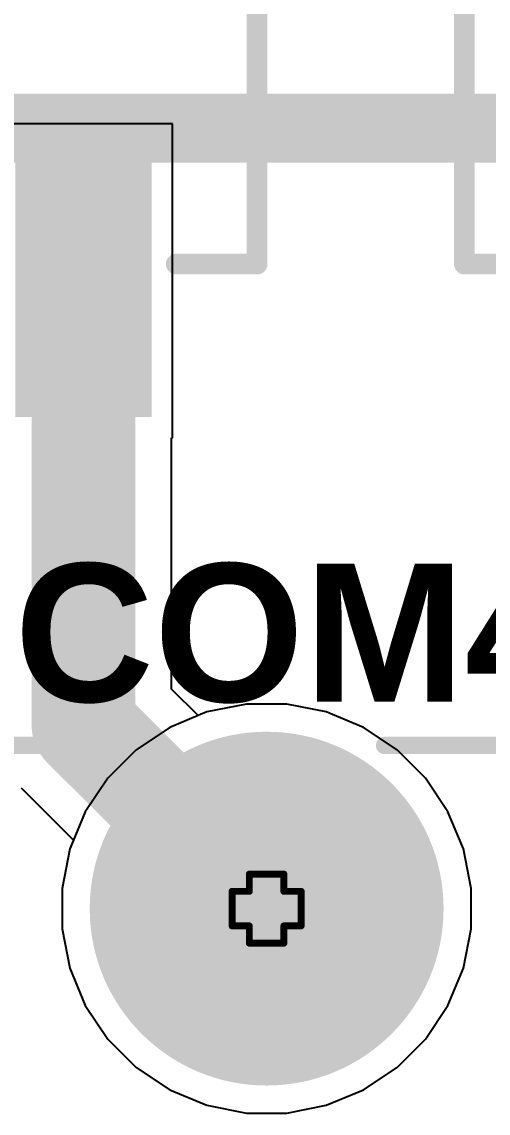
# Model space of a CAD drawing. Header units: inches. Extents: x 0 to 208, y 0 to 213.
# Drawn here: x 1.1276 to 1.2626, y 0.2578 to 0.5737 of the extents above; entities that cross this region are included whole.
import ezdxf

# ---------------------------------------------------------------- set-up
doc = ezdxf.new("R2010")
doc.units = ezdxf.units.IN
doc.header["$MEASUREMENT"] = 0
for name, color, linetype in [('Bottom Layer', 5, 'Continuous'), ('Bottom Solder', 6, 'Continuous'), ('Drill Drawing', 1, 'Continuous'), ('L2_GND1', 16, 'Continuous'), ('L3_SIG1', 76, 'Continuous'), ('L4_PWR', 90, 'Continuous'), ('L5_GND2', 156, 'Continuous'), ('L6_SIG2', 130, 'Continuous'), ('L7_GND3', 216, 'Continuous'), ('Multi-Layer', 9, 'Continuous'), ('Pad Holes', 156, 'Continuous'), ('Top Layer', 1, 'Continuous'), ('Top Overlay', 2, 'Continuous'), ('Top Paste', 8, 'Continuous'), ('Top Solder', 216, 'Continuous')]:
    doc.layers.add(name, color=color, linetype=linetype)
doc.styles.add('Arial_Bold', font='', dxfattribs={"height": 0.2})
doc.styles.get('Arial_Bold').set_extended_font_data('Arial', bold=True)

# ---------------------------------------------------------------- blocks, each defined once
blk = doc.blocks.new('G6K_2F_Y_TR_DC5_515')
at = {"layer": 'Top Layer'}
blk.add_hatch(color=1, dxfattribs=at).paths.add_polyline_path([(-0.17323, -0.13386), (-0.10236, -0.13386), (-0.10236, -0.16535), (-0.17323, -0.16535)])
at = {"layer": 'Top Paste'}
blk.add_hatch(color=8, dxfattribs=at).paths.add_polyline_path([(-0.17323, -0.13386), (-0.10236, -0.13386), (-0.10236, -0.16535), (-0.17323, -0.16535)])
at = {"layer": 'Top Solder'}
blk.add_hatch(color=216, dxfattribs=at).paths.add_polyline_path([(-0.17723, -0.12986), (-0.09836, -0.12986), (-0.09836, -0.16935), (-0.17723, -0.16935)])
at = {"layer": 'Top Overlay'}
for points in [[(-0.13295, -0.17645, 0.006, 0.006, 0), (-0.13295, -0.19985, 0.006, 0.006, 0)], [(-0.13295, -0.19985, 0.006, 0.006, 0), (0.13295, -0.19985, 0.006, 0.006, 0)]]:
    blk.add_lwpolyline(points, format="xyseb", dxfattribs=at)
for points in [[(-0.13445, -0.17645, 0.003, 0.003, 1), (-0.13145, -0.17645, 0.003, 0.003, 1)], [(-0.13445, -0.19985, 0.003, 0.003, 1), (-0.13145, -0.19985, 0.003, 0.003, 1)], [(-0.13445, -0.19985, 0.003, 0.003, 1), (-0.13145, -0.19985, 0.003, 0.003, 1)]]:
    blk.add_lwpolyline(points, format="xyseb", close=True, dxfattribs=at)
blk = doc.blocks.new('G6K_2F_Y_TR_DC5_516')
at = {"layer": 'Top Overlay'}
for points in [[(-0.13295, 0.19985, 0.006, 0.006, 0), (0.13295, 0.19985, 0.006, 0.006, 0)], [(-0.13295, 0.19985, 0.006, 0.006, 0), (-0.13295, 0.17645, 0.006, 0.006, 0)]]:
    blk.add_lwpolyline(points, format="xyseb", dxfattribs=at)
blk.add_lwpolyline([(-0.13445, 0.19985, 0.003, 0.003, 1), (-0.13145, 0.19985, 0.003, 0.003, 1)], format="xyseb", close=True, dxfattribs=at)
blk.add_lwpolyline([(-0.13445, 0.19985, 0.003, 0.003, 1), (-0.13145, 0.19985, 0.003, 0.003, 1)], format="xyseb", close=True, dxfattribs=at)
blk = doc.blocks.new('DB2ERC_3_5_3P_GN_524')
at = {"layer": 'Bottom Layer'}
h = blk.add_hatch(color=5, dxfattribs=at)
edge = h.paths.add_edge_path()
edge.add_arc((0.1378, 0), 0.04921, 0, 360)
at = {"layer": 'Bottom Solder'}
h = blk.add_hatch(color=6, dxfattribs=at)
edge = h.paths.add_edge_path()
edge.add_arc((0.1378, 0), 0.05121, 0, 360)
at = {"layer": 'L2_GND1'}
h = blk.add_hatch(color=16, dxfattribs=at)
edge = h.paths.add_edge_path()
edge.add_arc((0.1378, 0), 0.04921, 0, 360)
at = {"layer": 'L3_SIG1'}
h = blk.add_hatch(color=76, dxfattribs=at)
edge = h.paths.add_edge_path()
edge.add_arc((0.1378, 0), 0.04921, 0, 360)
at = {"layer": 'L4_PWR'}
h = blk.add_hatch(color=90, dxfattribs=at)
edge = h.paths.add_edge_path()
edge.add_arc((0.1378, 0), 0.04921, 0, 360)
at = {"layer": 'L5_GND2'}
h = blk.add_hatch(color=156, dxfattribs=at)
edge = h.paths.add_edge_path()
edge.add_arc((0.1378, 0), 0.04921, 0, 360)
at = {"layer": 'L6_SIG2'}
h = blk.add_hatch(color=130, dxfattribs=at)
edge = h.paths.add_edge_path()
edge.add_arc((0.1378, 0), 0.04921, 0, 360)
at = {"layer": 'L7_GND3'}
h = blk.add_hatch(color=216, dxfattribs=at)
edge = h.paths.add_edge_path()
edge.add_arc((0.1378, 0), 0.04921, 0, 360)
at = {"layer": 'Multi-Layer'}
h = blk.add_hatch(color=9, dxfattribs=at)
edge = h.paths.add_edge_path()
edge.add_arc((0.1378, 0), 0.04921, 0, 360)
at = {"layer": 'Pad Holes'}
h = blk.add_hatch(color=7, dxfattribs=at)
edge = h.paths.add_edge_path()
edge.add_arc((0.1378, 0), 0.0315, 0, 360)
at = {"layer": 'Top Layer'}
h = blk.add_hatch(color=1, dxfattribs=at)
edge = h.paths.add_edge_path()
edge.add_arc((0.1378, 0), 0.04921, 0, 360)
at = {"layer": 'Top Solder'}
h = blk.add_hatch(color=216, dxfattribs=at)
edge = h.paths.add_edge_path()
edge.add_arc((0.1378, 0), 0.05121, 0, 360)
at = {"layer": 'Top Overlay'}
for points in [[(0.03411, 0.04724, 0.005, 0.005, 0), (0.10369, 0.04724, 0.005, 0.005, 0)], [(0.17191, 0.04724, 0.005, 0.005, 0), (0.22441, 0.04724, 0.005, 0.005, 0)]]:
    blk.add_lwpolyline(points, format="xyseb", dxfattribs=at)
for points in [[(0.10244, 0.04724, 0.0025, 0.0025, 1), (0.10494, 0.04724, 0.0025, 0.0025, 1)], [(0.17066, 0.04724, 0.0025, 0.0025, 1), (0.17316, 0.04724, 0.0025, 0.0025, 1)]]:
    blk.add_lwpolyline(points, format="xyseb", close=True, dxfattribs=at)

msp = doc.modelspace()

# ---------------------------------------------------------------- linework, layer by layer
at = {"layer": 'Bottom Layer'}
for p, q in [((1.19266, 0.37621), (1.18122, 0.37394)), ((1.20433, 0.37621), (1.19266, 0.37621)), ((1.21577, 0.37394), (1.20433, 0.37621)), ((1.18122, 0.37394), (1.17045, 0.36947)), ((1.22654, 0.36947), (1.21577, 0.37394)), ((1.17045, 0.36947), (1.16075, 0.36299)), ((1.23624, 0.36299), (1.22654, 0.36947)), ((1.16075, 0.36299), (1.1525, 0.35475)), ((1.24449, 0.35475), (1.23624, 0.36299)), ((1.1525, 0.35475), (1.14602, 0.34505)), ((1.25097, 0.34505), (1.24449, 0.35475)), ((1.14602, 0.34505), (1.14156, 0.33427)), ((1.25543, 0.33427), (1.25097, 0.34505)), ((1.14156, 0.33427), (1.13928, 0.32283)), ((1.25771, 0.32283), (1.25543, 0.33427)), ((1.13928, 0.32283), (1.13928, 0.31117)), ((1.25771, 0.31117), (1.25771, 0.32283)), ((1.13928, 0.31117), (1.14156, 0.29973)), ((1.25543, 0.29973), (1.25771, 0.31117)), ((1.14156, 0.29973), (1.14602, 0.28895)), ((1.25097, 0.28895), (1.25543, 0.29973)), ((1.14602, 0.28895), (1.1525, 0.27925)), ((1.24449, 0.27925), (1.25097, 0.28895)), ((1.1525, 0.27925), (1.16075, 0.27101)), ((1.23624, 0.27101), (1.24449, 0.27925)), ((1.16075, 0.27101), (1.17045, 0.26453)), ((1.22654, 0.26453), (1.23624, 0.27101)), ((1.17045, 0.26453), (1.18122, 0.26006)), ((1.21577, 0.26006), (1.22654, 0.26453)), ((1.18122, 0.26006), (1.19266, 0.25779)), ((1.20433, 0.25779), (1.21577, 0.26006)), ((1.19266, 0.25779), (1.20433, 0.25779))]:
    msp.add_line(p, q, dxfattribs=at)
at = {"layer": 'Drill Drawing'}
for points in [[(1.19349, 0.322, 0.002, 0.002, 0), (1.19349, 0.327, 0.002, 0.002, 0)], [(1.19349, 0.327, 0.002, 0.002, 0), (1.20349, 0.327, 0.002, 0.002, 0)], [(1.20349, 0.322, 0.002, 0.002, 0), (1.20349, 0.327, 0.002, 0.002, 0)], [(1.18849, 0.312, 0.002, 0.002, 0), (1.18849, 0.322, 0.002, 0.002, 0)], [(1.18849, 0.322, 0.002, 0.002, 0), (1.19349, 0.322, 0.002, 0.002, 0)], [(1.20349, 0.322, 0.002, 0.002, 0), (1.20849, 0.322, 0.002, 0.002, 0)], [(1.20849, 0.312, 0.002, 0.002, 0), (1.20849, 0.322, 0.002, 0.002, 0)], [(1.18849, 0.312, 0.002, 0.002, 0), (1.19349, 0.312, 0.002, 0.002, 0)], [(1.19349, 0.307, 0.002, 0.002, 0), (1.19349, 0.312, 0.002, 0.002, 0)], [(1.20349, 0.312, 0.002, 0.002, 0), (1.20849, 0.312, 0.002, 0.002, 0)], [(1.20349, 0.307, 0.002, 0.002, 0), (1.20349, 0.312, 0.002, 0.002, 0)], [(1.19349, 0.307, 0.002, 0.002, 0), (1.20349, 0.307, 0.002, 0.002, 0)]]:
    msp.add_lwpolyline(points, format="xyseb", dxfattribs=at)
for points in [[(1.19299, 0.327, 0.001, 0.001, 1), (1.19399, 0.327, 0.001, 0.001, 1)], [(1.19299, 0.327, 0.001, 0.001, 1), (1.19399, 0.327, 0.001, 0.001, 1)], [(1.20299, 0.327, 0.001, 0.001, 1), (1.20399, 0.327, 0.001, 0.001, 1)], [(1.20299, 0.327, 0.001, 0.001, 1), (1.20399, 0.327, 0.001, 0.001, 1)], [(1.18799, 0.322, 0.001, 0.001, 1), (1.18899, 0.322, 0.001, 0.001, 1)], [(1.18799, 0.322, 0.001, 0.001, 1), (1.18899, 0.322, 0.001, 0.001, 1)], [(1.19299, 0.322, 0.001, 0.001, 1), (1.19399, 0.322, 0.001, 0.001, 1)], [(1.19299, 0.322, 0.001, 0.001, 1), (1.19399, 0.322, 0.001, 0.001, 1)], [(1.20299, 0.322, 0.001, 0.001, 1), (1.20399, 0.322, 0.001, 0.001, 1)], [(1.20299, 0.322, 0.001, 0.001, 1), (1.20399, 0.322, 0.001, 0.001, 1)], [(1.20799, 0.322, 0.001, 0.001, 1), (1.20899, 0.322, 0.001, 0.001, 1)], [(1.20799, 0.322, 0.001, 0.001, 1), (1.20899, 0.322, 0.001, 0.001, 1)], [(1.18799, 0.312, 0.001, 0.001, 1), (1.18899, 0.312, 0.001, 0.001, 1)], [(1.18799, 0.312, 0.001, 0.001, 1), (1.18899, 0.312, 0.001, 0.001, 1)], [(1.19299, 0.312, 0.001, 0.001, 1), (1.19399, 0.312, 0.001, 0.001, 1)], [(1.19299, 0.312, 0.001, 0.001, 1), (1.19399, 0.312, 0.001, 0.001, 1)], [(1.20299, 0.312, 0.001, 0.001, 1), (1.20399, 0.312, 0.001, 0.001, 1)], [(1.20299, 0.312, 0.001, 0.001, 1), (1.20399, 0.312, 0.001, 0.001, 1)], [(1.20799, 0.312, 0.001, 0.001, 1), (1.20899, 0.312, 0.001, 0.001, 1)], [(1.20799, 0.312, 0.001, 0.001, 1), (1.20899, 0.312, 0.001, 0.001, 1)], [(1.19299, 0.307, 0.001, 0.001, 1), (1.19399, 0.307, 0.001, 0.001, 1)], [(1.19299, 0.307, 0.001, 0.001, 1), (1.19399, 0.307, 0.001, 0.001, 1)], [(1.20299, 0.307, 0.001, 0.001, 1), (1.20399, 0.307, 0.001, 0.001, 1)], [(1.20299, 0.307, 0.001, 0.001, 1), (1.20399, 0.307, 0.001, 0.001, 1)]]:
    msp.add_lwpolyline(points, format="xyseb", close=True, dxfattribs=at)
at = {"layer": 'L2_GND1'}
for p, q in [((1.19266, 0.37621), (1.18122, 0.37394)), ((1.20433, 0.37621), (1.19266, 0.37621)), ((1.21577, 0.37394), (1.20433, 0.37621)), ((1.18122, 0.37394), (1.17045, 0.36947)), ((1.22654, 0.36947), (1.21577, 0.37394)), ((1.17045, 0.36947), (1.16075, 0.36299)), ((1.23624, 0.36299), (1.22654, 0.36947)), ((1.16075, 0.36299), (1.1525, 0.35475)), ((1.24449, 0.35475), (1.23624, 0.36299)), ((1.1525, 0.35475), (1.14602, 0.34505)), ((1.25097, 0.34505), (1.24449, 0.35475)), ((1.14602, 0.34505), (1.14156, 0.33427)), ((1.25543, 0.33427), (1.25097, 0.34505)), ((1.14156, 0.33427), (1.13928, 0.32283)), ((1.25771, 0.32283), (1.25543, 0.33427)), ((1.13928, 0.32283), (1.13928, 0.31117)), ((1.25771, 0.31117), (1.25771, 0.32283)), ((1.13928, 0.31117), (1.14156, 0.29973)), ((1.25543, 0.29973), (1.25771, 0.31117)), ((1.14156, 0.29973), (1.14602, 0.28895)), ((1.25097, 0.28895), (1.25543, 0.29973)), ((1.14602, 0.28895), (1.1525, 0.27925)), ((1.24449, 0.27925), (1.25097, 0.28895)), ((1.1525, 0.27925), (1.16075, 0.27101)), ((1.23624, 0.27101), (1.24449, 0.27925)), ((1.16075, 0.27101), (1.17045, 0.26453)), ((1.22654, 0.26453), (1.23624, 0.27101)), ((1.17045, 0.26453), (1.18122, 0.26006)), ((1.21577, 0.26006), (1.22654, 0.26453)), ((1.18122, 0.26006), (1.19266, 0.25779)), ((1.20433, 0.25779), (1.21577, 0.26006)), ((1.19266, 0.25779), (1.20433, 0.25779))]:
    msp.add_line(p, q, dxfattribs=at)
at = {"layer": 'L3_SIG1'}
for p, q in [((1.19266, 0.37621), (1.18122, 0.37394)), ((1.20433, 0.37621), (1.19266, 0.37621)), ((1.21577, 0.37394), (1.20433, 0.37621)), ((1.18122, 0.37394), (1.17045, 0.36947)), ((1.22654, 0.36947), (1.21577, 0.37394)), ((1.17045, 0.36947), (1.16075, 0.36299)), ((1.23624, 0.36299), (1.22654, 0.36947)), ((1.16075, 0.36299), (1.1525, 0.35475)), ((1.24449, 0.35475), (1.23624, 0.36299)), ((1.1525, 0.35475), (1.14602, 0.34505)), ((1.25097, 0.34505), (1.24449, 0.35475)), ((1.14602, 0.34505), (1.14156, 0.33427)), ((1.25543, 0.33427), (1.25097, 0.34505)), ((1.14156, 0.33427), (1.13928, 0.32283)), ((1.25771, 0.32283), (1.25543, 0.33427)), ((1.13928, 0.32283), (1.13928, 0.31117)), ((1.25771, 0.31117), (1.25771, 0.32283)), ((1.13928, 0.31117), (1.14156, 0.29973)), ((1.25543, 0.29973), (1.25771, 0.31117)), ((1.14156, 0.29973), (1.14602, 0.28895)), ((1.25097, 0.28895), (1.25543, 0.29973)), ((1.14602, 0.28895), (1.1525, 0.27925)), ((1.24449, 0.27925), (1.25097, 0.28895)), ((1.1525, 0.27925), (1.16075, 0.27101)), ((1.23624, 0.27101), (1.24449, 0.27925)), ((1.16075, 0.27101), (1.17045, 0.26453)), ((1.22654, 0.26453), (1.23624, 0.27101)), ((1.17045, 0.26453), (1.18122, 0.26006)), ((1.21577, 0.26006), (1.22654, 0.26453)), ((1.18122, 0.26006), (1.19266, 0.25779)), ((1.20433, 0.25779), (1.21577, 0.26006)), ((1.19266, 0.25779), (1.20433, 0.25779))]:
    msp.add_line(p, q, dxfattribs=at)
at = {"layer": 'L4_PWR'}
for p, q in [((1.19266, 0.37621), (1.18122, 0.37394)), ((1.20433, 0.37621), (1.19266, 0.37621)), ((1.21577, 0.37394), (1.20433, 0.37621)), ((1.18122, 0.37394), (1.17045, 0.36947)), ((1.22654, 0.36947), (1.21577, 0.37394)), ((1.17045, 0.36947), (1.16075, 0.36299)), ((1.23624, 0.36299), (1.22654, 0.36947)), ((1.16075, 0.36299), (1.1525, 0.35475)), ((1.24449, 0.35475), (1.23624, 0.36299)), ((1.1525, 0.35475), (1.14602, 0.34505)), ((1.25097, 0.34505), (1.24449, 0.35475)), ((1.14602, 0.34505), (1.14156, 0.33427)), ((1.25543, 0.33427), (1.25097, 0.34505)), ((1.14156, 0.33427), (1.13928, 0.32283)), ((1.25771, 0.32283), (1.25543, 0.33427)), ((1.13928, 0.32283), (1.13928, 0.31117)), ((1.25771, 0.31117), (1.25771, 0.32283)), ((1.13928, 0.31117), (1.14156, 0.29973)), ((1.25543, 0.29973), (1.25771, 0.31117)), ((1.14156, 0.29973), (1.14602, 0.28895)), ((1.25097, 0.28895), (1.25543, 0.29973)), ((1.14602, 0.28895), (1.1525, 0.27925)), ((1.24449, 0.27925), (1.25097, 0.28895)), ((1.1525, 0.27925), (1.16075, 0.27101)), ((1.23624, 0.27101), (1.24449, 0.27925)), ((1.16075, 0.27101), (1.17045, 0.26453)), ((1.22654, 0.26453), (1.23624, 0.27101)), ((1.17045, 0.26453), (1.18122, 0.26006)), ((1.21577, 0.26006), (1.22654, 0.26453)), ((1.18122, 0.26006), (1.19266, 0.25779)), ((1.20433, 0.25779), (1.21577, 0.26006)), ((1.19266, 0.25779), (1.20433, 0.25779))]:
    msp.add_line(p, q, dxfattribs=at)
msp.add_lwpolyline([(0.84628, 0.54296, 0.02, 0.02, 0), (1.30598, 0.54296, 0.02, 0.02, 0)], format="xyseb", dxfattribs=at)
at = {"layer": 'L5_GND2'}
for p, q in [((1.19266, 0.37621), (1.18122, 0.37394)), ((1.20433, 0.37621), (1.19266, 0.37621)), ((1.21577, 0.37394), (1.20433, 0.37621)), ((1.18122, 0.37394), (1.17045, 0.36947)), ((1.22654, 0.36947), (1.21577, 0.37394)), ((1.17045, 0.36947), (1.16075, 0.36299)), ((1.23624, 0.36299), (1.22654, 0.36947)), ((1.16075, 0.36299), (1.1525, 0.35475)), ((1.24449, 0.35475), (1.23624, 0.36299)), ((1.1525, 0.35475), (1.14602, 0.34505)), ((1.25097, 0.34505), (1.24449, 0.35475)), ((1.14602, 0.34505), (1.14156, 0.33427)), ((1.25543, 0.33427), (1.25097, 0.34505)), ((1.14156, 0.33427), (1.13928, 0.32283)), ((1.25771, 0.32283), (1.25543, 0.33427)), ((1.13928, 0.32283), (1.13928, 0.31117)), ((1.25771, 0.31117), (1.25771, 0.32283)), ((1.13928, 0.31117), (1.14156, 0.29973)), ((1.25543, 0.29973), (1.25771, 0.31117)), ((1.14156, 0.29973), (1.14602, 0.28895)), ((1.25097, 0.28895), (1.25543, 0.29973)), ((1.14602, 0.28895), (1.1525, 0.27925)), ((1.24449, 0.27925), (1.25097, 0.28895)), ((1.1525, 0.27925), (1.16075, 0.27101)), ((1.23624, 0.27101), (1.24449, 0.27925)), ((1.16075, 0.27101), (1.17045, 0.26453)), ((1.22654, 0.26453), (1.23624, 0.27101)), ((1.17045, 0.26453), (1.18122, 0.26006)), ((1.21577, 0.26006), (1.22654, 0.26453)), ((1.18122, 0.26006), (1.19266, 0.25779)), ((1.20433, 0.25779), (1.21577, 0.26006)), ((1.19266, 0.25779), (1.20433, 0.25779))]:
    msp.add_line(p, q, dxfattribs=at)
at = {"layer": 'L6_SIG2'}
for p, q in [((1.19266, 0.37621), (1.18122, 0.37394)), ((1.20433, 0.37621), (1.19266, 0.37621)), ((1.21577, 0.37394), (1.20433, 0.37621)), ((1.18122, 0.37394), (1.17045, 0.36947)), ((1.22654, 0.36947), (1.21577, 0.37394)), ((1.17045, 0.36947), (1.16075, 0.36299)), ((1.23624, 0.36299), (1.22654, 0.36947)), ((1.16075, 0.36299), (1.1525, 0.35475)), ((1.24449, 0.35475), (1.23624, 0.36299)), ((1.1525, 0.35475), (1.14602, 0.34505)), ((1.25097, 0.34505), (1.24449, 0.35475)), ((1.14602, 0.34505), (1.14156, 0.33427)), ((1.25543, 0.33427), (1.25097, 0.34505)), ((1.14156, 0.33427), (1.13928, 0.32283)), ((1.25771, 0.32283), (1.25543, 0.33427)), ((1.13928, 0.32283), (1.13928, 0.31117)), ((1.25771, 0.31117), (1.25771, 0.32283)), ((1.13928, 0.31117), (1.14156, 0.29973)), ((1.25543, 0.29973), (1.25771, 0.31117)), ((1.14156, 0.29973), (1.14602, 0.28895)), ((1.25097, 0.28895), (1.25543, 0.29973)), ((1.14602, 0.28895), (1.1525, 0.27925)), ((1.24449, 0.27925), (1.25097, 0.28895)), ((1.1525, 0.27925), (1.16075, 0.27101)), ((1.23624, 0.27101), (1.24449, 0.27925)), ((1.16075, 0.27101), (1.17045, 0.26453)), ((1.22654, 0.26453), (1.23624, 0.27101)), ((1.17045, 0.26453), (1.18122, 0.26006)), ((1.21577, 0.26006), (1.22654, 0.26453)), ((1.18122, 0.26006), (1.19266, 0.25779)), ((1.20433, 0.25779), (1.21577, 0.26006)), ((1.19266, 0.25779), (1.20433, 0.25779))]:
    msp.add_line(p, q, dxfattribs=at)
at = {"layer": 'L7_GND3'}
for p, q in [((1.19266, 0.37621), (1.18122, 0.37394)), ((1.20433, 0.37621), (1.19266, 0.37621)), ((1.21577, 0.37394), (1.20433, 0.37621)), ((1.18122, 0.37394), (1.17045, 0.36947)), ((1.22654, 0.36947), (1.21577, 0.37394)), ((1.17045, 0.36947), (1.16075, 0.36299)), ((1.23624, 0.36299), (1.22654, 0.36947)), ((1.16075, 0.36299), (1.1525, 0.35475)), ((1.24449, 0.35475), (1.23624, 0.36299)), ((1.1525, 0.35475), (1.14602, 0.34505)), ((1.25097, 0.34505), (1.24449, 0.35475)), ((1.14602, 0.34505), (1.14156, 0.33427)), ((1.25543, 0.33427), (1.25097, 0.34505)), ((1.14156, 0.33427), (1.13928, 0.32283)), ((1.25771, 0.32283), (1.25543, 0.33427)), ((1.13928, 0.32283), (1.13928, 0.31117)), ((1.25771, 0.31117), (1.25771, 0.32283)), ((1.13928, 0.31117), (1.14156, 0.29973)), ((1.25543, 0.29973), (1.25771, 0.31117)), ((1.14156, 0.29973), (1.14602, 0.28895)), ((1.25097, 0.28895), (1.25543, 0.29973)), ((1.14602, 0.28895), (1.1525, 0.27925)), ((1.24449, 0.27925), (1.25097, 0.28895)), ((1.1525, 0.27925), (1.16075, 0.27101)), ((1.23624, 0.27101), (1.24449, 0.27925)), ((1.16075, 0.27101), (1.17045, 0.26453)), ((1.22654, 0.26453), (1.23624, 0.27101)), ((1.17045, 0.26453), (1.18122, 0.26006)), ((1.21577, 0.26006), (1.22654, 0.26453)), ((1.18122, 0.26006), (1.19266, 0.25779)), ((1.20433, 0.25779), (1.21577, 0.26006)), ((1.19266, 0.25779), (1.20433, 0.25779))]:
    msp.add_line(p, q, dxfattribs=at)
at = {"layer": 'Top Layer'}
for p, q in [((1.17124, 0.54418), (1.11975, 0.54418)), ((1.17124, 0.45331), (1.17124, 0.54418)), ((1.17098, 0.38056), (1.17098, 0.45331)), ((1.17098, 0.45331), (1.17124, 0.45331)), ((1.17867, 0.37288), (1.17098, 0.38056)), ((1.19266, 0.37621), (1.18122, 0.37394)), ((1.20433, 0.37621), (1.19266, 0.37621)), ((1.21577, 0.37394), (1.20433, 0.37621)), ((1.18122, 0.37394), (1.17867, 0.37288)), ((1.22654, 0.36947), (1.21577, 0.37394)), ((1.23624, 0.36299), (1.22654, 0.36947)), ((1.24449, 0.35475), (1.23624, 0.36299)), ((1.25097, 0.34505), (1.24449, 0.35475)), ((1.12747, 0.35198), (1.14262, 0.33683)), ((1.25543, 0.33427), (1.25097, 0.34505)), ((1.14262, 0.33683), (1.14156, 0.33427)), ((1.14156, 0.33427), (1.13928, 0.32283)), ((1.25771, 0.32283), (1.25543, 0.33427)), ((1.13928, 0.32283), (1.13928, 0.31117)), ((1.25771, 0.31117), (1.25771, 0.32283)), ((1.13928, 0.31117), (1.14156, 0.29973)), ((1.25543, 0.29973), (1.25771, 0.31117)), ((1.14156, 0.29973), (1.14602, 0.28895)), ((1.25097, 0.28895), (1.25543, 0.29973)), ((1.14602, 0.28895), (1.1525, 0.27925)), ((1.24449, 0.27925), (1.25097, 0.28895)), ((1.1525, 0.27925), (1.16075, 0.27101)), ((1.23624, 0.27101), (1.24449, 0.27925)), ((1.16075, 0.27101), (1.17045, 0.26453)), ((1.22654, 0.26453), (1.23624, 0.27101)), ((1.17045, 0.26453), (1.18122, 0.26006)), ((1.21577, 0.26006), (1.22654, 0.26453)), ((1.18122, 0.26006), (1.19266, 0.25779)), ((1.20433, 0.25779), (1.21577, 0.26006)), ((1.19266, 0.25779), (1.20433, 0.25779))]:
    msp.add_line(p, q, dxfattribs=at)
for points in [[(1.14549, 0.37, 0.03, 0.03, 0), (1.14549, 0.49874, 0.03, 0.03, 0)], [(1.14549, 0.37, 0.03, 0.03, 0), (1.1985, 0.317, 0.03, 0.03, 0)]]:
    msp.add_lwpolyline(points, format="xyseb", dxfattribs=at)
for points in [[(1.13799, 0.49874, 0.015, 0.015, 1), (1.15299, 0.49874, 0.015, 0.015, 1)], [(1.13799, 0.37, 0.015, 0.015, 1), (1.15299, 0.37, 0.015, 0.015, 1)], [(1.13799, 0.37, 0.015, 0.015, 1), (1.15299, 0.37, 0.015, 0.015, 1)], [(1.191, 0.317, 0.015, 0.015, 1), (1.206, 0.317, 0.015, 0.015, 1)]]:
    msp.add_lwpolyline(points, format="xyseb", close=True, dxfattribs=at)

# ---------------------------------------------------------------- block references
at = {"rotation": 90}
for name, p in [('G6K_2F_Y_TR_DC5_515', (0.99589, 0.63654)), ('G6K_2F_Y_TR_DC5_516', (1.45559, 0.63654))]:
    msp.add_blockref(name, p, dxfattribs=at)
msp.add_blockref('DB2ERC_3_5_3P_GN_524', (1.0607, 0.317))

# ---------------------------------------------------------------- texts
at = {"layer": 'Top Overlay', "style": 'Arial_Bold'}
msp.add_text('COM4', height=0.04, rotation=360, dxfattribs=at).set_placement((1.12552, 0.3769))

doc.saveas('drawing.dxf')
